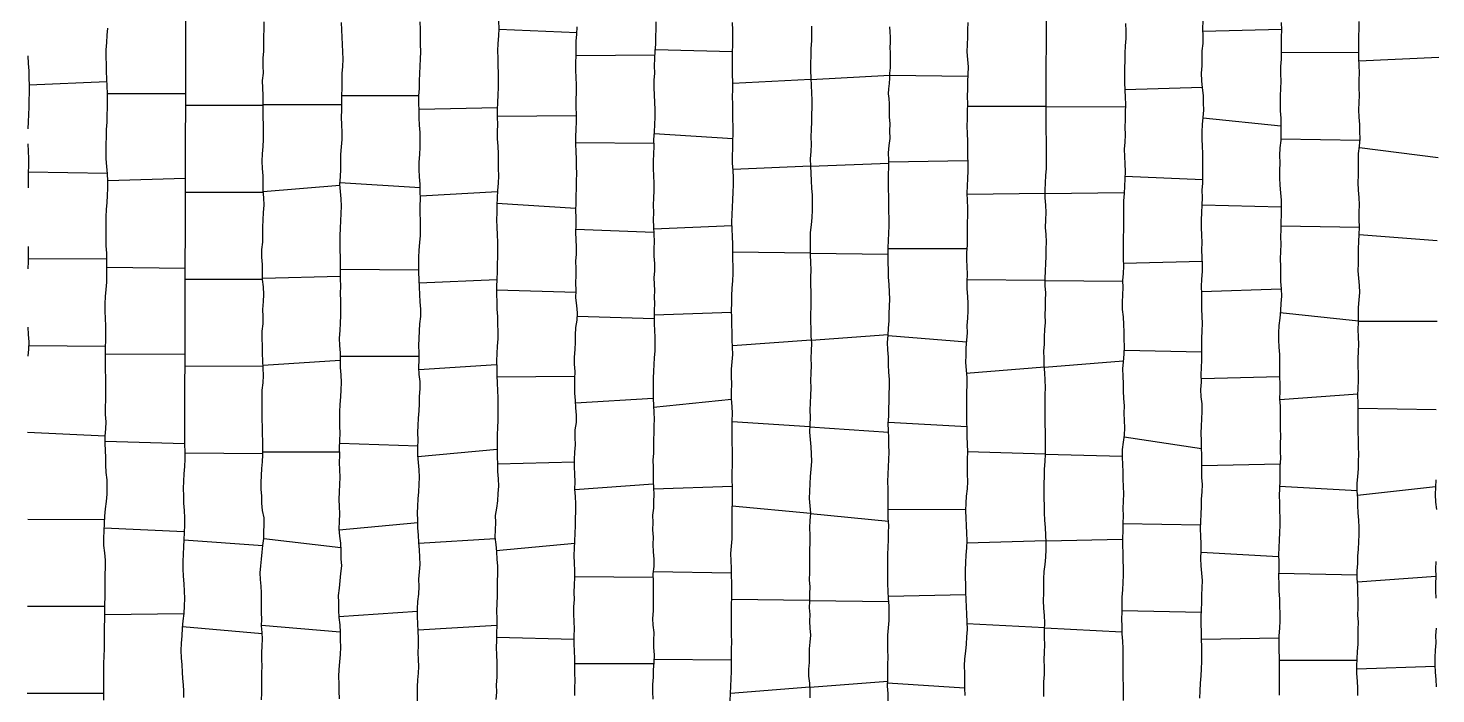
# Model space of a CAD drawing. Extents: x 703186 to 703989, y 1560402 to 1561368.
# Drawn here: x 703303.1 to 703384, y 1560877.3 to 1560915.6 of the extents above; entities that cross this region are included whole.
import ezdxf

# ---------------------------------------------------------------- set-up
doc = ezdxf.new("R2010")
doc.units = 0
doc.layers.add('10124_2002_REAL', color=30, linetype='Continuous')
doc.layers.add('AGROCAD PLL', color=7, linetype='Continuous')

msp = doc.modelspace()

# ---------------------------------------------------------------- linework, layer by layer
at = {"layer": '10124_2002_REAL'}
for points in [[(703312.1972, 1560942.6431), (703312.0672, 1560892.047), (703312.0717, 1560891.6096), (703312.0784, 1560891.1875), (703312.076, 1560890.7703), (703312.0618, 1560890.3445), (703312.0264, 1560889.9227), (703311.9964, 1560889.4986), (703311.9894, 1560889.0862), (703312.0011, 1560888.6701), (703312.012, 1560888.248), (703312.0364, 1560887.8155), (703312.0538, 1560887.405), (703312.0552, 1560886.979), (703312.0467, 1560886.5519), (703312.0162, 1560886.1323), (703312.0022, 1560885.722), (703311.9772, 1560885.3061), (703311.9735, 1560884.886), (703311.9657, 1560884.4633), (703311.9874, 1560884.0484), (703312.0296, 1560883.6096), (703312.0417, 1560883.1733), (703312.0596, 1560882.7564), (703312.041, 1560882.3339), (703312.0202, 1560881.9056), (703311.9736, 1560881.4751), (703311.9367, 1560881.0522), (703311.906, 1560880.6201), (703311.8741, 1560880.1926), (703311.858, 1560879.7792), (703311.8716, 1560879.355), (703311.9104, 1560878.9405), (703311.935, 1560878.5335), (703311.9485, 1560878.1518), (703311.986, 1560877.7966), (703312.0132, 1560877.424), (703312.0096, 1560877.0755)], [(703361.4599, 1560877.121), (703361.4522, 1560877.5452), (703361.4659, 1560877.9712), (703361.4887, 1560878.3873), (703361.4972, 1560878.8102), (703361.4853, 1560879.2334), (703361.4991, 1560879.67), (703361.5086, 1560880.0988), (703361.4987, 1560880.5112), (703361.4996, 1560880.938), (703361.5213, 1560881.3597), (703361.5033, 1560881.7858), (703361.4569, 1560882.2123), (703361.4316, 1560882.6473), (703361.4618, 1560883.0584), (703361.455, 1560883.4723), (703361.4563, 1560883.8984), (703361.4745, 1560884.3082), (703361.5298, 1560884.7205), (703361.5709, 1560885.1452), (703361.5927, 1560885.5701), (703361.5882, 1560885.9921), (703361.5776, 1560886.4059), (703361.5583, 1560886.8385), (703361.5068, 1560887.2612), (703361.4938, 1560887.6776), (703361.4972, 1560888.1048), (703361.478, 1560888.5139), (703361.4835, 1560888.9351), (703361.4835, 1560889.367), (703361.492, 1560889.7802), (703361.5046, 1560890.2056), (703361.5315, 1560890.632), (703361.5499, 1560891.0591), (703361.562, 1560891.4816), (703361.5528, 1560891.9159), (703361.5583, 1560892.3511), (703361.5353, 1560892.7796), (703361.5272, 1560893.2158), (703361.542, 1560893.6395), (703361.5315, 1560894.0535), (703361.5436, 1560894.4769), (703361.5596, 1560894.89), (703361.5368, 1560895.3151), (703361.5164, 1560895.7425), (703361.4833, 1560896.151), (703361.4723, 1560896.5656), (703361.4611, 1560896.9824), (703361.4963, 1560897.3845), (703361.4957, 1560897.8023), (703361.515, 1560898.224), (703361.545, 1560898.6385), (703361.5322, 1560899.0627), (703361.5485, 1560899.4765), (703361.5468, 1560899.9028), (703361.5661, 1560900.334), (703361.5327, 1560900.7454), (703361.5363, 1560901.1655), (703361.5587, 1560901.5977), (703361.5794, 1560902.0178), (703361.5906, 1560902.4331), (703361.5978, 1560902.856), (703361.6083, 1560903.2764), (703361.5953, 1560903.6836), (703361.5612, 1560904.0974), (703361.5786, 1560904.5257), (703361.585, 1560904.9488), (703361.5673, 1560905.3735), (703361.5437, 1560905.8032), (703361.539, 1560906.2326), (703361.5481, 1560906.6604), (703361.5701, 1560907.0804), (703361.6018, 1560907.4917), (703361.6075, 1560907.9134), (703361.6061, 1560908.3338), (703361.6171, 1560908.7555), (703361.6138, 1560909.1717), (703361.5956, 1560909.5992), (703361.6298, 1560927.2506)], [(703307.4223, 1560876.9104), (703307.421, 1560877.336), (703307.4313, 1560877.7578), (703307.4288, 1560878.1778), (703307.4242, 1560878.6004), (703307.4296, 1560879.0253), (703307.4428, 1560879.4491), (703307.4598, 1560879.8719), (703307.4579, 1560880.2848), (703307.4637, 1560880.7024), (703307.4599, 1560881.1393), (703307.4804, 1560881.5659), (703307.475, 1560881.9907), (703307.4867, 1560882.4203), (703307.5024, 1560882.8566), (703307.5011, 1560883.2729), (703307.5071, 1560883.6981), (703307.4945, 1560884.1216), (703307.5176, 1560884.5571), (703307.52, 1560884.9726), (703307.4785, 1560885.3837), (703307.4225, 1560885.8057), (703307.4263, 1560886.2276), (703307.4459, 1560886.649), (703307.4668, 1560887.0821), (703307.4794, 1560887.4995), (703307.5147, 1560887.918), (703307.5704, 1560888.3391), (703307.6124, 1560888.7595), (703307.6213, 1560889.1719), (703307.6084, 1560889.5908), (703307.5636, 1560890.0141), (703307.5503, 1560890.4383), (703307.5361, 1560890.8615), (703307.5133, 1560891.2638), (703307.4929, 1560891.682), (703307.5063, 1560892.0959), (703307.5389, 1560892.5086), (703307.5507, 1560892.9225), (703307.531, 1560893.3404), (703307.5178, 1560893.7636), (703307.5478, 1560894.1888), (703307.5359, 1560894.6153), (703307.5363, 1560895.0515), (703307.5413, 1560895.4772), (703307.5175, 1560895.8993), (703307.5177, 1560896.3224), (703307.5221, 1560896.7546), (703307.5208, 1560897.1851), (703307.5357, 1560897.6072), (703307.5371, 1560898.0227), (703307.5397, 1560898.4451), (703307.5179, 1560898.8649), (703307.5106, 1560899.2778), (703307.4989, 1560899.704), (703307.5242, 1560900.1235), (703307.5543, 1560900.5349), (703307.5945, 1560900.9562), (703307.6022, 1560901.368), (703307.6016, 1560901.7777), (703307.6064, 1560902.205), (703307.5989, 1560902.6254), (703307.5629, 1560903.0427), (703307.5515, 1560903.4582), (703307.5576, 1560903.8773), (703307.5514, 1560904.3006), (703307.551, 1560904.7146), (703307.5799, 1560905.1333), (703307.6165, 1560905.5403), (703307.6347, 1560905.9419), (703307.649, 1560906.356), (703307.6579, 1560906.7683), (703307.6457, 1560907.1862), (703307.599, 1560907.6097), (703307.5678, 1560908.0381), (703307.5564, 1560908.4625), (703307.5614, 1560908.881), (703307.5719, 1560909.3017), (703307.5826, 1560909.7209), (703307.6122, 1560910.1415), (703307.6212, 1560910.5544), (703307.6307, 1560910.9708), (703307.6449, 1560911.389), (703307.6445, 1560911.8009), (703307.614, 1560912.2185), (703307.5929, 1560912.6374), (703307.5881, 1560913.0549), (703307.5706, 1560913.4688), (703307.5538, 1560913.881), (703307.5567, 1560914.3063), (703307.5902, 1560914.7258), (703307.6199, 1560915.1476), (703307.6475, 1560915.5619)], [(703316.4947, 1560876.9281), (703316.5136, 1560877.316), (703316.511, 1560877.7076), (703316.5078, 1560878.0938), (703316.5132, 1560878.4869), (703316.5181, 1560878.8766), (703316.5113, 1560879.2594), (703316.5153, 1560879.6443), (703316.5292, 1560880.0329), (703316.545, 1560880.4194), (703316.5175, 1560880.8061), (703316.4842, 1560881.1914), (703316.516, 1560881.5679), (703316.4967, 1560881.9392), (703316.4945, 1560882.32), (703316.4889, 1560882.7045), (703316.4824, 1560883.0903), (703316.4734, 1560883.4695), (703316.4398, 1560883.8435), (703316.42, 1560884.2436), (703316.4537, 1560884.6317), (703316.4935, 1560885.0223), (703316.5251, 1560885.4227), (703316.5727, 1560885.8145), (703316.6186, 1560886.208), (703316.6225, 1560886.5996), (703316.647, 1560887.0005), (703316.6327, 1560887.4082), (703316.5482, 1560887.8157), (703316.5148, 1560888.2448), (703316.5079, 1560888.6474), (703316.4663, 1560889.0426), (703316.4736, 1560889.4379), (703316.4946, 1560889.8335), (703316.5073, 1560890.2277), (703316.5419, 1560890.6213), (703316.5684, 1560891.0131), (703316.5677, 1560891.4081), (703316.5702, 1560891.8163), (703316.5524, 1560892.22), (703316.5389, 1560892.6313), (703316.5265, 1560893.0463), (703316.5315, 1560893.4668), (703316.5244, 1560893.8801), (703316.525, 1560894.312), (703316.5273, 1560894.7432), (703316.5854, 1560895.1539), (703316.6087, 1560895.5851), (703316.5871, 1560896.0049), (703316.5601, 1560896.4297), (703316.5533, 1560896.8562), (703316.54, 1560897.288), (703316.5205, 1560897.7181), (703316.5345, 1560898.1294), (703316.5939, 1560898.5486), (703316.5885, 1560898.9697), (703316.5725, 1560899.3853), (703316.6029, 1560899.8316), (703316.6241, 1560900.2499), (703316.595, 1560900.6759), (703316.5505, 1560901.1103), (703316.5389, 1560901.5269), (703316.5475, 1560901.9575), (703316.515, 1560902.3936), (703316.5155, 1560902.8231), (703316.558, 1560903.2528), (703316.5574, 1560903.6839), (703316.5704, 1560904.1102), (703316.583, 1560904.5309), (703316.6126, 1560904.9576), (703316.6386, 1560905.3862), (703316.617, 1560905.7949), (703316.5825, 1560906.2176), (703316.5868, 1560906.6371), (703316.5817, 1560907.0607), (703316.5396, 1560907.477), (703316.5259, 1560907.9008), (703316.5538, 1560908.3388), (703316.5855, 1560908.75), (703316.5945, 1560909.1594), (703316.5979, 1560909.5848), (703316.611, 1560910.0097), (703316.5933, 1560910.4263), (703316.5791, 1560910.8509), (703316.5781, 1560911.2728), (703316.5882, 1560911.701), (703316.5561, 1560912.1087), (703316.5539, 1560912.5405), (703316.5993, 1560912.9665), (703316.5784, 1560913.3982), (703316.586, 1560913.8293), (703316.6149, 1560914.2425), (703316.6235, 1560914.6567), (703316.6283, 1560915.0857), (703316.6362, 1560915.5062), (703316.6361, 1560915.9255)], [(703321.0667, 1560915.8913), (703321.083, 1560915.4673), (703321.1155, 1560915.045), (703321.1203, 1560914.6232), (703321.1397, 1560914.1908), (703321.1568, 1560913.7682), (703321.1458, 1560913.3571), (703321.1107, 1560912.9415), (703321.1055, 1560912.5271), (703321.1047, 1560912.1081), (703321.0953, 1560911.6898), (703321.0953, 1560911.2696), (703321.0894, 1560910.8476), (703321.0741, 1560910.4313), (703321.0896, 1560910.002), (703321.1072, 1560909.5811), (703321.1011, 1560909.1535), (703321.059, 1560908.7297), (703321.0227, 1560908.2965), (703321.0202, 1560907.8733), (703321.0354, 1560907.4499), (703321.0063, 1560907.0151), (703320.9807, 1560906.5917), (703321.0128, 1560906.1704), (703321.053, 1560905.7443), (703321.0656, 1560905.3218), (703321.0426, 1560904.9026), (703321.0369, 1560904.4865), (703321.0162, 1560904.0483), (703320.9934, 1560903.6235), (703320.9844, 1560903.2142), (703320.9857, 1560902.7885), (703321.0052, 1560902.3806), (703321.0086, 1560901.9698), (703321.0064, 1560901.5522), (703321.0119, 1560901.1393), (703321.0313, 1560900.7171), (703321.0123, 1560900.302), (703321.0289, 1560899.8873), (703321.0374, 1560899.4507), (703321.0205, 1560899.0334), (703321.0127, 1560898.599), (703320.9852, 1560898.1691), (703320.9544, 1560897.7372), (703320.9781, 1560897.3125), (703321.0049, 1560896.8865), (703321.0043, 1560896.4576), (703321.0096, 1560896.0352), (703321.0397, 1560895.6125), (703321.0599, 1560895.1892), (703321.0543, 1560894.7624), (703321.0218, 1560894.3482), (703320.9983, 1560893.924), (703320.9719, 1560893.5034), (703320.9672, 1560893.0936), (703320.9731, 1560892.6776), (703320.9842, 1560892.2589), (703320.978, 1560891.8446), (703320.9625, 1560891.4141), (703320.9724, 1560891.0003), (703320.9598, 1560890.5802), (703320.9706, 1560890.1542), (703320.9992, 1560889.7417), (703320.9697, 1560889.3228), (703320.9623, 1560888.8971), (703320.9411, 1560888.4616), (703320.9525, 1560888.0437), (703320.9765, 1560887.6192), (703320.9441, 1560887.1882), (703320.9403, 1560886.7704), (703320.9803, 1560886.3534), (703321.0366, 1560885.9325), (703321.0438, 1560885.5035), (703321.0574, 1560885.0494), (703321.0823, 1560884.6309), (703321.0266, 1560884.2043), (703320.9872, 1560883.7758), (703320.9568, 1560883.3554), (703320.8926, 1560882.9354), (703320.9082, 1560882.5273), (703320.9117, 1560882.0948), (703320.9416, 1560881.664), (703320.9978, 1560881.2484), (703321.0057, 1560880.8027), (703321.004, 1560880.3807), (703321.0231, 1560879.958), (703321.0031, 1560879.5345), (703320.9661, 1560879.1098), (703320.9355, 1560878.6868), (703320.9165, 1560878.27), (703320.9245, 1560877.8488), (703320.9401, 1560877.4252), (703320.9545, 1560876.991)], [(703325.4586, 1560876.8817), (703325.4652, 1560877.2812), (703325.4537, 1560877.6838), (703325.4704, 1560878.0761), (703325.5143, 1560878.4591), (703325.5261, 1560878.858), (703325.5131, 1560879.248), (703325.4988, 1560879.6371), (703325.5116, 1560880.0605), (703325.5099, 1560880.4752), (703325.5011, 1560880.8899), (703325.4757, 1560881.3113), (703325.4536, 1560881.7345), (703325.4609, 1560882.1593), (703325.4823, 1560882.5879), (703325.527, 1560883.0151), (703325.5474, 1560883.4475), (703325.5398, 1560883.8647), (703325.5677, 1560884.2897), (703325.6021, 1560884.706), (703325.5982, 1560885.1288), (703325.5615, 1560885.5596), (703325.5357, 1560885.9784), (703325.5057, 1560886.3974), (703325.4768, 1560886.8312), (703325.4689, 1560887.2555), (703325.455, 1560887.6654), (703325.4799, 1560888.0752), (703325.5013, 1560888.4895), (703325.5242, 1560888.9011), (703325.5495, 1560889.3166), (703325.572, 1560889.7358), (703325.5545, 1560890.1638), (703325.5151, 1560890.5754), (703325.4755, 1560891.0063), (703325.4817, 1560891.4381), (703325.4946, 1560891.863), (703325.4792, 1560892.2961), (703325.4928, 1560892.7154), (703325.5166, 1560893.1318), (703325.5529, 1560893.5544), (703325.5711, 1560893.9606), (703325.5702, 1560894.3852), (703325.606, 1560894.8154), (703325.6046, 1560895.2317), (703325.5519, 1560895.6413), (703325.5248, 1560896.0582), (703325.5555, 1560896.4667), (703325.5477, 1560896.8827), (703325.5282, 1560897.299), (703325.5424, 1560897.7154), (703325.5791, 1560898.1454), (703325.5956, 1560898.5613), (703325.6543, 1560898.973), (703325.6517, 1560899.3913), (703325.611, 1560899.813), (703325.5866, 1560900.2465), (703325.5671, 1560900.6699), (703325.5484, 1560901.0932), (703325.5288, 1560901.5212), (703325.5254, 1560901.9434), (703325.5384, 1560902.3682), (703325.5494, 1560902.7946), (703325.592, 1560903.2264), (703325.6328, 1560903.64), (703325.624, 1560904.0649), (703325.6198, 1560904.4903), (703325.6134, 1560904.912), (703325.6112, 1560905.331), (703325.6281, 1560905.7484), (703325.6029, 1560906.1729), (703325.6016, 1560906.5907), (703325.5759, 1560907.0108), (703325.5548, 1560907.4305), (703325.554, 1560907.8521), (703325.5929, 1560908.2818), (703325.6078, 1560908.706), (703325.606, 1560909.1288), (703325.5996, 1560909.5535), (703325.575, 1560909.9759), (703325.5606, 1560910.3959), (703325.5461, 1560910.8121), (703325.5368, 1560911.2386), (703325.5412, 1560911.6639), (703325.563, 1560912.0947), (703325.5771, 1560912.5186), (703325.5965, 1560912.9411), (703325.606, 1560913.3718), (703325.6308, 1560913.7832), (703325.6448, 1560914.2045), (703325.626, 1560914.6284), (703325.6363, 1560915.065), (703325.6366, 1560915.4897), (703325.6178, 1560915.9127)], [(703330.1163, 1560915.96), (703330.1314, 1560915.5396), (703330.114, 1560915.1111), (703330.0722, 1560914.6822), (703330.0636, 1560914.2557), (703330.0747, 1560913.8322), (703330.0751, 1560913.3976), (703330.0946, 1560912.9788), (703330.0919, 1560912.5582), (703330.0898, 1560912.1348), (703330.0818, 1560911.7158), (703330.0554, 1560911.2869), (703330.0404, 1560910.8661), (703330.0439, 1560910.4461), (703330.0511, 1560910.0234), (703330.0377, 1560909.6053), (703330.0434, 1560909.1897), (703330.0687, 1560908.7674), (703330.0971, 1560908.339), (703330.0872, 1560907.9132), (703330.0979, 1560907.4888), (703330.1084, 1560907.0609), (703330.086, 1560906.6414), (703330.0565, 1560906.222), (703330.0414, 1560905.7976), (703330.0137, 1560905.3713), (703330.0102, 1560904.9551), (703330.005, 1560904.5326), (703330.0129, 1560904.1035), (703330.0374, 1560903.6781), (703330.0496, 1560903.2515), (703330.0605, 1560902.8199), (703330.0618, 1560902.4007), (703330.0427, 1560901.9789), (703330.0329, 1560901.546), (703330.0183, 1560901.1149), (703330.0032, 1560900.6866), (703329.9901, 1560900.2451), (703330.0073, 1560899.8255), (703330.0242, 1560899.4069), (703330.0637, 1560898.9754), (703330.0575, 1560898.5422), (703330.065, 1560898.1145), (703330.0677, 1560897.6943), (703330.0311, 1560897.2785), (703330.0081, 1560896.8504), (703329.9924, 1560896.4267), (703330.0132, 1560895.9962), (703330.0248, 1560895.5794), (703330.0277, 1560895.1419), (703330.0477, 1560894.7195), (703330.0696, 1560894.3007), (703330.0706, 1560893.8613), (703330.0715, 1560893.433), (703330.0769, 1560893.0026), (703330.0591, 1560892.5898), (703330.0345, 1560892.1767), (703330.0331, 1560891.7542), (703330.041, 1560891.3309), (703330.0362, 1560890.9149), (703330.0461, 1560890.49), (703330.061, 1560890.0693), (703330.0878, 1560889.6429), (703330.1067, 1560889.2186), (703330.0796, 1560888.7957), (703330.0507, 1560888.3745), (703329.9903, 1560887.95), (703329.9274, 1560887.533), (703329.9373, 1560887.1256), (703329.9174, 1560886.7067), (703329.91, 1560886.2871), (703329.9501, 1560885.8654), (703329.9882, 1560885.4506), (703330.0149, 1560885.0298), (703330.0543, 1560884.6142), (703330.0517, 1560884.178), (703330.0363, 1560883.7463), (703330.0435, 1560883.3281), (703330.03, 1560882.9052), (703330.0169, 1560882.4708), (703330.0036, 1560882.0409), (703330.0222, 1560881.614), (703330.0174, 1560881.2149), (703330.0021, 1560880.7803), (703329.9916, 1560880.3496), (703329.9811, 1560879.9357), (703330.006, 1560879.5123), (703330.0102, 1560879.0807), (703330.0246, 1560878.6561), (703330.0205, 1560878.2357), (703329.986, 1560877.8024), (703329.9904, 1560877.3715), (703329.9674, 1560876.9474)], [(703334.4928, 1560877.1898), (703334.5037, 1560877.6215), (703334.5136, 1560878.0395), (703334.5084, 1560878.4603), (703334.4936, 1560878.8864), (703334.4947, 1560879.3156), (703334.4894, 1560879.7402), (703334.4611, 1560880.1562), (703334.4614, 1560880.5964), (703334.4859, 1560881.0176), (703334.4627, 1560881.4393), (703334.4489, 1560881.8534), (703334.4373, 1560882.2813), (703334.4736, 1560882.6953), (703334.4702, 1560883.1118), (703334.4742, 1560883.5435), (703334.4945, 1560883.9639), (703334.4979, 1560884.37), (703334.4773, 1560884.7951), (703334.4683, 1560885.2241), (703334.4835, 1560885.6526), (703334.4946, 1560886.0639), (703334.5202, 1560886.5076), (703334.5303, 1560886.9336), (703334.5428, 1560887.35), (703334.5539, 1560887.7738), (703334.555, 1560888.2014), (703334.5375, 1560888.6214), (703334.5063, 1560889.0421), (703334.5162, 1560889.4728), (703334.5086, 1560889.9038), (703334.4799, 1560890.3266), (703334.4707, 1560890.7478), (703334.4989, 1560891.1725), (703334.5422, 1560891.6044), (703334.5241, 1560892.0235), (703334.5226, 1560892.4584), (703334.5913, 1560892.8789), (703334.5971, 1560893.2928), (703334.5625, 1560893.7148), (703334.5362, 1560894.1384), (703334.5065, 1560894.5637), (703334.4984, 1560894.9769), (703334.5011, 1560895.3953), (703334.516, 1560895.82), (703334.4888, 1560896.2288), (703334.4885, 1560896.6463), (703334.5173, 1560897.0855), (703334.5424, 1560897.5071), (703334.5469, 1560897.9093), (703334.5651, 1560898.345), (703334.6316, 1560898.7682), (703334.6443, 1560899.1793), (703334.6096, 1560899.6137), (703334.5661, 1560900.045), (703334.5668, 1560900.4715), (703334.5663, 1560900.9042), (703334.5789, 1560901.3286), (703334.5689, 1560901.7282), (703334.5656, 1560902.1494), (703334.5943, 1560902.5654), (703334.5961, 1560902.9794), (703334.5665, 1560903.3939), (703334.555, 1560903.8192), (703334.5698, 1560904.2422), (703334.5731, 1560904.66), (703334.5536, 1560905.0692), (703334.5696, 1560905.4925), (703334.5833, 1560905.9073), (703334.601, 1560906.344), (703334.5926, 1560906.7686), (703334.6066, 1560907.1908), (703334.6047, 1560907.6031), (703334.5974, 1560908.0229), (703334.5836, 1560908.4562), (703334.5602, 1560908.8883), (703334.5652, 1560909.3129), (703334.5797, 1560909.7415), (703334.5881, 1560910.1655), (703334.5903, 1560910.5931), (703334.5743, 1560911.0152), (703334.5775, 1560911.4382), (703334.5978, 1560911.8719), (703334.591, 1560912.3001), (703334.5776, 1560912.7232), (703334.5644, 1560913.1438), (703334.5619, 1560913.5571), (703334.572, 1560913.9797), (703334.5688, 1560914.4024), (703334.578, 1560914.8088), (703334.6233, 1560915.2104), (703334.6347, 1560915.6246)], [(703339.1469, 1560915.9229), (703339.1566, 1560915.5037), (703339.1298, 1560915.0747), (703339.1272, 1560914.6445), (703339.1063, 1560914.2244), (703339.0819, 1560913.8135), (703339.0629, 1560913.394), (703339.0708, 1560912.9681), (703339.048, 1560912.5581), (703339.0452, 1560912.1366), (703339.0656, 1560911.7096), (703339.0731, 1560911.294), (703339.1005, 1560910.8668), (703339.1004, 1560910.4328), (703339.0767, 1560910.0168), (703339.0623, 1560909.5924), (703339.0241, 1560909.1611), (703339.0311, 1560908.7522), (703339.0239, 1560908.3313), (703339.0007, 1560907.9002), (703339.0048, 1560907.4792), (703339.0277, 1560907.0684), (703339.0459, 1560906.6464), (703339.0343, 1560906.2111), (703339.0186, 1560905.7944), (703339.0106, 1560905.3736), (703339.0246, 1560904.9544), (703339.0027, 1560904.5307), (703339.0241, 1560904.1267), (703339.0456, 1560903.7031), (703339.058, 1560903.2838), (703339.0497, 1560902.8664), (703339.0466, 1560902.4481), (703339.074, 1560902.0192), (703339.0693, 1560901.6005), (703339.0395, 1560901.2046), (703339.0633, 1560900.839), (703339.0724, 1560900.4704), (703339.0676, 1560900.0869), (703339.0706, 1560899.7209), (703339.057, 1560899.3322), (703339.0517, 1560898.935), (703339.0538, 1560898.5481), (703339.0757, 1560898.1766), (703339.0975, 1560897.7901), (703339.104, 1560897.4035), (703339.1003, 1560897.009), (703339.062, 1560896.6061), (703339.0391, 1560896.2149), (703339.0254, 1560895.8277), (703339.0111, 1560895.4316), (703339.0015, 1560895.0325), (703339.0048, 1560894.6394), (703338.9986, 1560894.2577), (703339.0249, 1560893.8608), (703339.0437, 1560893.4602), (703339.0536, 1560893.0683), (703339.0459, 1560892.6795), (703339.0429, 1560892.2847), (703339.028, 1560891.8988), (703339.013, 1560891.5008), (703339.0127, 1560891.1177), (703338.9858, 1560890.7081), (703339.003, 1560890.321), (703339.0103, 1560889.9251), (703339.0035, 1560889.5125), (703339.017, 1560889.1286), (703339.0333, 1560888.7436), (703339.0289, 1560888.3385), (703339.0118, 1560887.9477), (703338.9685, 1560887.5428), (703338.9839, 1560887.1265), (703338.972, 1560886.7061), (703339.0062, 1560886.2834), (703338.9879, 1560885.8736), (703339.0084, 1560885.4488), (703339.0376, 1560885.0166), (703339.0418, 1560884.5945), (703338.9863, 1560884.1754), (703338.9996, 1560883.7468), (703339.0037, 1560883.3307), (703339.0044, 1560882.8991), (703338.9969, 1560882.4863), (703339.0089, 1560882.0484), (703338.9682, 1560881.6156), (703338.9915, 1560881.2204), (703339.0377, 1560880.7956), (703339.0175, 1560880.3516), (703339.0293, 1560879.9365), (703339.0521, 1560879.5174), (703339.037, 1560879.0867), (703339.0077, 1560878.6671), (703338.9949, 1560878.2444), (703338.9677, 1560877.813), (703338.9656, 1560877.3957), (703338.9761, 1560876.9757)], [(703343.4279, 1560876.8674), (703343.4426, 1560877.2892), (703343.4682, 1560877.7132), (703343.4843, 1560878.1414), (703343.5036, 1560878.569), (703343.5086, 1560878.9939), (703343.5117, 1560879.4177), (703343.5077, 1560879.8536), (703343.5216, 1560880.2737), (703343.5133, 1560880.6979), (703343.4978, 1560881.1199), (703343.5005, 1560881.5504), (703343.5006, 1560881.9702), (703343.5069, 1560882.3898), (703343.5213, 1560882.8197), (703343.5238, 1560883.2376), (703343.5199, 1560883.6518), (703343.4983, 1560884.0785), (703343.5056, 1560884.507), (703343.484, 1560884.9309), (703343.4586, 1560885.3532), (703343.5048, 1560885.7666), (703343.5364, 1560886.1951), (703343.5394, 1560886.6031), (703343.5339, 1560887.0165), (703343.5379, 1560887.4457), (703343.5478, 1560887.8692), (703343.5557, 1560888.2939), (703343.5679, 1560888.7223), (703343.5564, 1560889.1545), (703343.5418, 1560889.5798), (703343.5409, 1560890.0014), (703343.5667, 1560890.4344), (703343.5645, 1560890.8597), (703343.5624, 1560891.2861), (703343.5523, 1560891.7073), (703343.5427, 1560892.12), (703343.5382, 1560892.5509), (703343.5461, 1560892.9783), (703343.5532, 1560893.3945), (703343.5397, 1560893.8093), (703343.4964, 1560894.2338), (703343.5105, 1560894.6616), (703343.5167, 1560895.087), (703343.4964, 1560895.5178), (703343.5043, 1560895.9418), (703343.5518, 1560896.3674), (703343.5736, 1560896.7841), (703343.5621, 1560897.2106), (703343.5481, 1560897.642), (703343.5401, 1560898.0709), (703343.5308, 1560898.494), (703343.5223, 1560898.9149), (703343.5094, 1560899.3282), (703343.5144, 1560899.7532), (703343.5267, 1560900.1723), (703343.5524, 1560900.6067), (703343.5722, 1560901.0247), (703343.6036, 1560901.4451), (703343.6015, 1560901.8571), (703343.5851, 1560902.2745), (703343.5729, 1560902.7068), (703343.5719, 1560903.1393), (703343.5586, 1560903.5709), (703343.5457, 1560904.0053), (703343.5279, 1560904.4245), (703343.5496, 1560904.8414), (703343.5578, 1560905.2657), (703343.582, 1560905.6917), (703343.6052, 1560906.1245), (703343.6215, 1560906.5472), (703343.6179, 1560906.9707), (703343.6, 1560907.3802), (703343.5699, 1560907.7971), (703343.5699, 1560908.2187), (703343.5727, 1560908.6393), (703343.575, 1560909.0609), (703343.602, 1560909.4824), (703343.6066, 1560909.9017), (703343.5882, 1560910.3279), (703343.5879, 1560910.7571), (703343.5761, 1560911.1852), (703343.5588, 1560911.6154), (703343.5724, 1560912.0293), (703343.5757, 1560912.4597), (703343.5593, 1560912.8875), (703343.5586, 1560913.3091), (703343.562, 1560913.747), (703343.5609, 1560914.1727), (703343.5728, 1560914.6041), (703343.5792, 1560915.0288), (703343.5735, 1560915.4487), (703343.5605, 1560915.8825)], [(703348.1018, 1560915.6678), (703348.1113, 1560915.2513), (703348.0939, 1560914.8253), (703348.0737, 1560914.3955), (703348.072, 1560913.9623), (703348.0498, 1560913.5354), (703348.0444, 1560913.1161), (703348.0639, 1560912.6865), (703348.086, 1560912.265), (703348.1098, 1560911.844), (703348.1165, 1560911.4144), (703348.1158, 1560910.9913), (703348.1124, 1560910.5828), (703348.0965, 1560910.1612), (703348.0841, 1560909.7352), (703348.0678, 1560909.3135), (703348.0771, 1560908.8869), (703348.0643, 1560908.4656), (703348.0359, 1560908.0435), (703348.0439, 1560907.6273), (703348.0607, 1560907.2113), (703348.0794, 1560906.7848), (703348.1081, 1560906.3583), (703348.1416, 1560905.9483), (703348.1481, 1560905.5206), (703348.1383, 1560905.0901), (703348.1143, 1560904.6748), (703348.0767, 1560904.2501), (703348.0272, 1560903.8132), (703348.0234, 1560903.3866), (703348.0305, 1560902.9585), (703348.0255, 1560902.5295), (703348.0394, 1560902.0886), (703348.0581, 1560901.6575), (703348.0456, 1560901.2204), (703348.0472, 1560900.7931), (703348.0568, 1560900.3908), (703348.0698, 1560899.9533), (703348.0675, 1560899.5252), (703348.0444, 1560899.105), (703348.054, 1560898.6829), (703348.0659, 1560898.2639), (703348.0677, 1560897.8406), (703348.0968, 1560897.4389), (703348.0888, 1560897.0011), (703348.0694, 1560896.5802), (703348.0746, 1560896.1522), (703348.0606, 1560895.7106), (703348.0532, 1560895.2904), (703348.0618, 1560894.8688), (703348.0527, 1560894.4321), (703348.0343, 1560894.015), (703348.0106, 1560893.5936), (703348.0256, 1560893.178), (703348.015, 1560892.7512), (703347.9872, 1560892.334), (703348.0224, 1560891.9094), (703348.0677, 1560891.4881), (703348.0879, 1560891.0774), (703348.0987, 1560890.6428), (703348.0626, 1560890.2053), (703348.0235, 1560889.7757), (703348.0169, 1560889.3523), (703347.9912, 1560888.9263), (703347.9699, 1560888.5011), (703348.0089, 1560888.0908), (703348.0491, 1560887.6719), (703348.0077, 1560887.2378), (703347.9859, 1560886.8143), (703348.0041, 1560886.4017), (703348.0056, 1560885.9741), (703347.9926, 1560885.535), (703347.9897, 1560885.1129), (703347.9933, 1560884.693), (703347.9829, 1560884.2617), (703347.9659, 1560883.8417), (703347.998, 1560883.4337), (703347.9967, 1560883.0196), (703347.9915, 1560882.6161), (703347.9785, 1560882.2217), (703347.9996, 1560881.8333), (703347.9951, 1560881.4482), (703348.0093, 1560881.0541), (703348.045, 1560880.657), (703348.0132, 1560880.256), (703347.9743, 1560879.8658), (703347.9764, 1560879.4698), (703347.9643, 1560879.084), (703347.9246, 1560878.6907), (703347.9398, 1560878.2935), (703347.9843, 1560877.8836), (703348.0162, 1560877.4699), (703348.0156, 1560877.043)], [(703352.5061, 1560876.883), (703352.5009, 1560877.29), (703352.4657, 1560877.7131), (703352.4926, 1560878.1272), (703352.4924, 1560878.5459), (703352.4955, 1560878.961), (703352.5128, 1560879.3863), (703352.4931, 1560879.8088), (703352.4825, 1560880.2314), (703352.4877, 1560880.6487), (703352.5234, 1560881.0644), (703352.5584, 1560881.4871), (703352.5697, 1560881.9172), (703352.562, 1560882.3384), (703352.5228, 1560882.7654), (703352.5152, 1560883.1901), (703352.5, 1560883.6092), (703352.4904, 1560884.0253), (703352.4875, 1560884.4503), (703352.496, 1560884.8749), (703352.4956, 1560885.2826), (703352.5169, 1560885.7071), (703352.5298, 1560886.1274), (703352.5363, 1560886.5446), (703352.5474, 1560886.9608), (703352.5196, 1560887.3748), (703352.5175, 1560887.8023), (703352.5197, 1560888.2241), (703352.519, 1560888.6415), (703352.5016, 1560889.0614), (703352.4851, 1560889.4813), (703352.5142, 1560889.9125), (703352.5355, 1560890.3314), (703352.5556, 1560890.7506), (703352.5645, 1560891.1706), (703352.5419, 1560891.5762), (703352.5491, 1560892.0068), (703352.5327, 1560892.4259), (703352.5168, 1560892.8285), (703352.5402, 1560893.2522), (703352.5415, 1560893.685), (703352.5584, 1560894.0893), (703352.5679, 1560894.5224), (703352.5922, 1560894.9408), (703352.5875, 1560895.3561), (703352.5494, 1560895.7766), (703352.533, 1560896.2022), (703352.528, 1560896.6311), (703352.4951, 1560897.0505), (703352.4697, 1560897.4758), (703352.5042, 1560897.8957), (703352.533, 1560898.3139), (703352.5589, 1560898.7285), (703352.5619, 1560899.1355), (703352.5923, 1560899.5673), (703352.6114, 1560899.9813), (703352.5892, 1560900.3845), (703352.5684, 1560900.808), (703352.5353, 1560901.2333), (703352.5247, 1560901.6559), (703352.5078, 1560902.0679), (703352.5167, 1560902.5028), (703352.5162, 1560902.9279), (703352.5351, 1560903.3472), (703352.5533, 1560903.7653), (703352.5716, 1560904.1915), (703352.5621, 1560904.6101), (703352.5405, 1560905.0286), (703352.5517, 1560905.4566), (703352.5432, 1560905.8735), (703352.5305, 1560906.2934), (703352.5379, 1560906.7241), (703352.5298, 1560907.14), (703352.5552, 1560907.5553), (703352.5485, 1560907.9743), (703352.5273, 1560908.3915), (703352.5588, 1560908.8004), (703352.6199, 1560909.2185), (703352.6067, 1560909.6504), (703352.6229, 1560910.0526), (703352.586, 1560910.459), (703352.58, 1560910.8575), (703352.5898, 1560911.2003), (703352.5696, 1560911.5142), (703352.5203, 1560911.7862), (703352.5455, 1560912.0686), (703352.5885, 1560912.3661), (703352.6093, 1560912.6725), (703352.614, 1560912.9742), (703352.6466, 1560913.2707), (703352.6505, 1560913.5669), (703352.6447, 1560913.849), (703352.6387, 1560914.1407), (703352.6281, 1560914.4406), (703352.6365, 1560914.7362), (703352.6504, 1560915.0357), (703352.6323, 1560915.3413), (703352.6072, 1560915.6382)], [(703357.0929, 1560915.8766), (703357.0728, 1560915.4582), (703357.0677, 1560915.0433), (703357.0571, 1560914.6184), (703357.0415, 1560914.1889), (703357.0692, 1560913.7503), (703357.106, 1560913.325), (703357.0987, 1560912.8954), (703357.0674, 1560912.4858), (703357.0609, 1560912.0594), (703357.0493, 1560911.6339), (703357.0648, 1560911.209), (703357.0595, 1560910.7798), (703357.0488, 1560910.3463), (703357.041, 1560909.916), (703357.06, 1560909.5002), (703357.0793, 1560909.0636), (703357.0778, 1560908.6307), (703357.0677, 1560908.2089), (703357.0851, 1560907.7828), (703357.099, 1560907.3549), (703357.0685, 1560906.9195), (703357.0496, 1560906.4965), (703357.0402, 1560906.0669), (703357.0492, 1560905.6422), (703357.0733, 1560905.2226), (703357.0623, 1560904.793), (703357.0425, 1560904.3597), (703357.0543, 1560903.9339), (703357.0594, 1560903.5042), (703357.0448, 1560903.0823), (703357.005, 1560902.658), (703357.0049, 1560902.2478), (703357.0225, 1560901.8285), (703357.0472, 1560901.4054), (703357.0335, 1560900.9806), (703357.0403, 1560900.5605), (703357.0747, 1560900.1345), (703357.0879, 1560899.7207), (703357.0836, 1560899.3049), (703357.0625, 1560898.8747), (703357.0303, 1560898.4558), (703357.0452, 1560898.0396), (703357.0163, 1560897.61), (703356.9748, 1560897.1758), (703356.9659, 1560896.753), (703356.9623, 1560896.33), (703356.9846, 1560895.8928), (703357.0233, 1560895.46), (703357.0292, 1560895.0354), (703357.0114, 1560894.6164), (703357.0065, 1560894.193), (703357.0182, 1560893.7711), (703357.0097, 1560893.3399), (703357.0221, 1560892.9171), (703357.0378, 1560892.4932), (703357.0409, 1560892.0681), (703357.0521, 1560891.6346), (703357.0691, 1560891.2028), (703357.0484, 1560890.7733), (703357.0421, 1560890.3484), (703357.0508, 1560889.9076), (703357.0663, 1560889.4882), (703357.0442, 1560889.0706), (703356.9868, 1560888.6435), (703356.9708, 1560888.2334), (703356.9588, 1560887.8148), (703356.98, 1560887.3827), (703357.0023, 1560886.9598), (703357.0102, 1560886.5242), (703357.0246, 1560886.0986), (703357.0222, 1560885.6715), (703356.9778, 1560885.249), (703356.9607, 1560884.8309), (703356.9345, 1560884.3954), (703356.9324, 1560883.9845), (703356.9467, 1560883.5519), (703356.964, 1560883.1322), (703356.9659, 1560882.6993), (703356.9862, 1560882.2775), (703357.0044, 1560881.8568), (703357.0267, 1560881.4274), (703357.0426, 1560880.9858), (703357.0103, 1560880.5602), (703356.9959, 1560880.1422), (703356.9478, 1560879.7226), (703356.9059, 1560879.2931), (703356.8869, 1560878.8808), (703356.8988, 1560878.4626), (703356.904, 1560878.0328), (703356.9039, 1560877.6041), (703356.9183, 1560877.1831)], [(703366.1556, 1560915.8179), (703366.1698, 1560915.3939), (703366.1637, 1560914.9612), (703366.1342, 1560914.5328), (703366.1198, 1560914.1097), (703366.1101, 1560913.6908), (703366.0984, 1560913.2648), (703366.0977, 1560912.8376), (703366.0995, 1560912.4271), (703366.112, 1560911.9969), (703366.1344, 1560911.5803), (703366.1553, 1560911.1595), (703366.1357, 1560910.7163), (703366.1326, 1560910.2894), (703366.1202, 1560909.8645), (703366.1249, 1560909.4311), (703366.1082, 1560909.0055), (703366.0734, 1560908.594), (703366.0866, 1560908.1778), (703366.1102, 1560907.7476), (703366.1308, 1560907.3201), (703366.1133, 1560906.8946), (703366.0932, 1560906.4717), (703366.0777, 1560906.0468), (703366.0448, 1560905.6349), (703366.0378, 1560905.2165), (703366.0423, 1560904.7971), (703366.0343, 1560904.3795), (703366.0278, 1560903.9578), (703366.0089, 1560903.5367), (703366.0189, 1560903.126), (703366.0198, 1560902.708), (703366.0187, 1560902.2912), (703366.0289, 1560901.8744), (703366.0101, 1560901.4575), (703365.9878, 1560901.0415), (703365.9927, 1560900.6371), (703365.9785, 1560900.218), (703365.9622, 1560899.8003), (703365.958, 1560899.3803), (703366.0103, 1560898.9517), (703366.0411, 1560898.5192), (703366.0582, 1560898.1018), (703366.0531, 1560897.6707), (703366.0716, 1560897.2487), (703366.0607, 1560896.8159), (703366.0204, 1560896.3773), (703365.9813, 1560895.9653), (703365.9968, 1560895.5356), (703366.0238, 1560895.1065), (703366.0229, 1560894.6945), (703366.0333, 1560894.2606), (703366.0663, 1560893.8412), (703366.0617, 1560893.4258), (703366.08, 1560893.0014), (703366.0878, 1560892.5754), (703366.0819, 1560892.1558), (703366.0194, 1560891.7409), (703365.9517, 1560891.3337), (703365.9561, 1560890.893), (703365.9786, 1560890.4681), (703365.9904, 1560890.0495), (703365.9972, 1560889.6244), (703366.0269, 1560889.2018), (703366.0457, 1560888.7834), (703366.0095, 1560888.3528), (703366.0069, 1560887.9364), (703366.0192, 1560887.5101), (703366.0014, 1560887.0828), (703365.9951, 1560886.6597), (703365.9846, 1560886.2372), (703365.9891, 1560885.8115), (703366.0041, 1560885.3889), (703366.0047, 1560884.9615), (703366.0093, 1560884.5275), (703366.0109, 1560884.1095), (703365.9901, 1560883.6817), (703365.9727, 1560883.2633), (703365.9381, 1560882.8433), (703365.9446, 1560882.4249), (703365.9347, 1560881.9987), (703365.9246, 1560881.5748), (703365.9475, 1560881.1624), (703365.9491, 1560880.731), (703365.9783, 1560880.3009), (703366.0032, 1560879.8787), (703366.0054, 1560879.4523), (703365.996, 1560879.0266), (703366.0019, 1560878.6031), (703366.0063, 1560878.1714), (703366.009, 1560877.7569), (703366.0255, 1560877.3217), (703366.0158, 1560876.8876)], [(703370.4192, 1560877.0341), (703370.4353, 1560877.4575), (703370.4664, 1560877.8876), (703370.4923, 1560878.3091), (703370.5201, 1560878.7141), (703370.5332, 1560879.1434), (703370.5359, 1560879.5686), (703370.5345, 1560879.9847), (703370.5239, 1560880.4205), (703370.5169, 1560880.8533), (703370.5041, 1560881.2743), (703370.5074, 1560881.6963), (703370.5289, 1560882.1132), (703370.539, 1560882.5359), (703370.5411, 1560882.9503), (703370.5631, 1560883.3748), (703370.5698, 1560883.7981), (703370.5387, 1560884.2117), (703370.4994, 1560884.6366), (703370.4837, 1560885.0672), (703370.5065, 1560885.4964), (703370.5008, 1560885.9129), (703370.488, 1560886.3357), (703370.4716, 1560886.7659), (703370.4876, 1560887.1879), (703370.5031, 1560887.6141), (703370.5126, 1560888.0458), (703370.5222, 1560888.4707), (703370.5552, 1560888.8999), (703370.5741, 1560889.3129), (703370.5489, 1560889.7264), (703370.5451, 1560890.156), (703370.5371, 1560890.5773), (703370.5334, 1560891.0014), (703370.5239, 1560891.416), (703370.5135, 1560891.8313), (703370.5097, 1560892.2631), (703370.5187, 1560892.6765), (703370.5482, 1560893.0975), (703370.567, 1560893.5221), (703370.5533, 1560893.9458), (703370.5048, 1560894.3628), (703370.4812, 1560894.7848), (703370.5204, 1560895.2047), (703370.5103, 1560895.6227), (703370.5215, 1560896.0443), (703370.5435, 1560896.4624), (703370.5377, 1560896.887), (703370.5455, 1560897.3098), (703370.5439, 1560897.7153), (703370.5563, 1560898.1522), (703370.5692, 1560898.5686), (703370.5548, 1560898.9756), (703370.5474, 1560899.4175), (703370.5398, 1560899.851), (703370.534, 1560900.272), (703370.5186, 1560900.6917), (703370.5486, 1560901.1237), (703370.5844, 1560901.5668), (703370.579, 1560901.9674), (703370.563, 1560902.3774), (703370.5426, 1560902.807), (703370.5597, 1560903.2321), (703370.5377, 1560903.6601), (703370.5169, 1560904.0874), (703370.5183, 1560904.5235), (703370.5305, 1560904.9508), (703370.5609, 1560905.3813), (703370.5716, 1560905.8165), (703370.5656, 1560906.2328), (703370.5912, 1560906.652), (703370.5935, 1560907.0814), (703370.5884, 1560907.5094), (703370.5912, 1560907.9244), (703370.5882, 1560908.3408), (703370.5852, 1560908.7634), (703370.5637, 1560909.1796), (703370.5556, 1560909.5934), (703370.5814, 1560910.0145), (703370.6242, 1560910.4269), (703370.6525, 1560910.8428), (703370.6392, 1560911.2672), (703370.6372, 1560911.6915), (703370.584, 1560912.1172), (703370.5465, 1560912.5347), (703370.526, 1560912.965), (703370.5534, 1560913.3972), (703370.5549, 1560913.8104), (703370.5637, 1560914.249), (703370.6072, 1560914.6803), (703370.61, 1560915.0993), (703370.5996, 1560915.5324), (703370.6211, 1560915.9508)], [(703375.1042, 1560915.8816), (703375.1165, 1560915.4553), (703375.1086, 1560915.0398), (703375.0941, 1560914.6217), (703375.1069, 1560914.2001), (703375.1047, 1560913.7742), (703375.0674, 1560913.3566), (703375.0528, 1560912.9272), (703375.0821, 1560912.5062), (703375.0678, 1560912.0865), (703375.0442, 1560911.6572), (703375.0435, 1560911.2253), (703375.0477, 1560910.8069), (703375.0717, 1560910.3748), (703375.0865, 1560909.9562), (703375.0877, 1560909.5216), (703375.0814, 1560909.1004), (703375.0173, 1560908.6674), (703375.0098, 1560908.2338), (703375.0257, 1560907.8093), (703375.0072, 1560907.3781), (703375.0017, 1560906.9419), (703375.0264, 1560906.5241), (703375.069, 1560906.0955), (703375.0932, 1560905.6684), (703375.1015, 1560905.2435), (703375.0964, 1560904.819), (703375.0858, 1560904.399), (703375.0778, 1560903.9835), (703375.0698, 1560903.5604), (703375.0783, 1560903.1333), (703375.0598, 1560902.705), (703375.0522, 1560902.2858), (703375.0581, 1560901.855), (703375.0534, 1560901.4225), (703375.0686, 1560900.9964), (703375.0957, 1560900.5708), (703375.1122, 1560900.1469), (703375.0825, 1560899.7298), (703375.0622, 1560899.3134), (703375.0166, 1560898.8836), (703374.9622, 1560898.4589), (703374.9479, 1560898.0457), (703374.9516, 1560897.636), (703374.9743, 1560897.2153), (703374.995, 1560896.7867), (703374.9963, 1560896.3602), (703374.9981, 1560895.9373), (703375.0123, 1560895.5083), (703375.0312, 1560895.0883), (703375.0233, 1560894.6656), (703375.0129, 1560894.2393), (703375.0432, 1560893.8135), (703375.0429, 1560893.3835), (703375.036, 1560892.9501), (703375.0501, 1560892.524), (703375.0534, 1560892.0922), (703375.0408, 1560891.6628), (703375.0387, 1560891.2395), (703375.0594, 1560890.8062), (703375.0241, 1560890.3711), (703375.0145, 1560889.9496), (703375.0239, 1560889.5208), (703375.0003, 1560889.0949), (703374.991, 1560888.6737), (703375.005, 1560888.2545), (703375.0037, 1560887.8224), (703375.0148, 1560887.3963), (703375.0188, 1560886.9826), (703374.9954, 1560886.5496), (703374.9919, 1560886.1184), (703374.9685, 1560885.6909), (703374.9467, 1560885.2713), (703374.9635, 1560884.866), (703374.9593, 1560884.4454), (703374.951, 1560884.0216), (703374.9594, 1560883.5983), (703374.9701, 1560883.1798), (703375.003, 1560882.7503), (703375.0081, 1560882.3246), (703375.0246, 1560881.9026), (703375.0157, 1560881.4791), (703375.0016, 1560881.0506), (703374.9747, 1560880.6226), (703374.9733, 1560880.1894), (703374.9721, 1560879.7778), (703374.9902, 1560879.3587), (703374.9903, 1560878.9263), (703374.9824, 1560878.5016), (703374.9884, 1560878.0793), (703374.985, 1560877.6314), (703374.9851, 1560877.1971)], [(703379.5077, 1560877.1861), (703379.5086, 1560877.5947), (703379.4867, 1560878.0137), (703379.4592, 1560878.4415), (703379.4462, 1560878.8621), (703379.4637, 1560879.2858), (703379.4931, 1560879.7138), (703379.5187, 1560880.1349), (703379.5306, 1560880.554), (703379.5329, 1560880.9725), (703379.5486, 1560881.3932), (703379.5149, 1560881.8064), (703379.5321, 1560882.2311), (703379.5302, 1560882.6529), (703379.5034, 1560883.0754), (703379.4993, 1560883.5), (703379.468, 1560883.9192), (703379.4744, 1560884.347), (703379.5056, 1560884.7706), (703379.5078, 1560885.1911), (703379.541, 1560885.5895), (703379.5678, 1560886.0118), (703379.5772, 1560886.4411), (703379.5809, 1560886.8413), (703379.5682, 1560887.2675), (703379.5313, 1560887.6906), (703379.5127, 1560888.1098), (703379.5108, 1560888.5226), (703379.4645, 1560888.9452), (703379.4681, 1560889.3738), (703379.5153, 1560889.7821), (703379.5416, 1560890.2113), (703379.5515, 1560890.6363), (703379.5567, 1560891.0514), (703379.5536, 1560891.4746), (703379.5524, 1560891.8935), (703379.5346, 1560892.325), (703379.5291, 1560892.7451), (703379.5337, 1560893.1727), (703379.5277, 1560893.5987), (703379.5351, 1560894.0195), (703379.5132, 1560894.4337), (703379.523, 1560894.8459), (703379.538, 1560895.2671), (703379.5541, 1560895.6955), (703379.5353, 1560896.1138), (703379.528, 1560896.5449), (703379.5424, 1560896.973), (703379.5589, 1560897.3689), (703379.5421, 1560897.7971), (703379.5352, 1560898.2272), (703379.5398, 1560898.651), (703379.5388, 1560899.0816), (703379.5539, 1560899.5009), (703379.59, 1560899.9255), (703379.6165, 1560900.3466), (703379.5968, 1560900.7569), (703379.5598, 1560901.1857), (703379.5248, 1560901.603), (703379.5395, 1560902.02), (703379.5523, 1560902.4496), (703379.5371, 1560902.8634), (703379.5553, 1560903.2813), (703379.5872, 1560903.7004), (703379.5989, 1560904.1219), (703379.5909, 1560904.5487), (703379.5825, 1560904.9706), (703379.6061, 1560905.3971), (703379.5744, 1560905.8214), (703379.545, 1560906.247), (703379.5327, 1560906.6756), (703379.5412, 1560907.0989), (703379.5444, 1560907.5155), (703379.5416, 1560907.9341), (703379.5543, 1560908.3562), (703379.6071, 1560908.7745), (703379.6388, 1560909.1901), (703379.6283, 1560909.6074), (703379.6189, 1560910.0248), (703379.5888, 1560910.4392), (703379.562, 1560910.852), (703379.5797, 1560911.2819), (703379.6006, 1560911.7072), (703379.5771, 1560912.1284), (703379.5874, 1560912.5604), (703379.6087, 1560912.9816), (703379.5793, 1560913.4041), (703379.5602, 1560913.8235), (703379.5558, 1560914.2417), (703379.569, 1560914.6694), (703379.5646, 1560915.0909), (703379.5743, 1560915.5132), (703379.5855, 1560915.9321)], [(703303.0495, 1560913.9573), (703303.0794, 1560913.5325), (703303.1115, 1560913.105), (703303.123, 1560912.6885), (703303.1401, 1560912.2723), (703303.1321, 1560911.8375), (703303.1198, 1560911.42), (703303.1109, 1560911.0072), (703303.0981, 1560910.5895), (703303.0768, 1560910.1767), (703303.0484, 1560909.761)], [(703303.0579, 1560908.9035), (703303.0771, 1560908.4844), (703303.0872, 1560908.0687), (703303.088, 1560907.6502), (703303.0794, 1560907.2283), (703303.0796, 1560906.8122), (703303.0694, 1560906.3835)], [(703303.0703, 1560902.9922), (703303.0821, 1560902.5634), (703303.0818, 1560902.1405), (703303.0649, 1560901.7134)], [(703303.0515, 1560898.3564), (703303.08, 1560897.9317), (703303.109, 1560897.5221), (703303.1042, 1560897.106), (703303.0657, 1560896.6868)], [(703383.9967, 1560889.5755), (703383.9684, 1560889.1565), (703383.9506, 1560888.7331), (703383.9733, 1560888.3059), (703384.0383, 1560887.877)], [(703383.995, 1560884.8918), (703383.9766, 1560884.4593), (703383.9848, 1560884.0336), (703383.9678, 1560883.6158), (703383.9724, 1560883.2004), (703383.9957, 1560882.77)], [(703384.014, 1560881.0546), (703383.9785, 1560880.6383), (703383.9898, 1560880.2179), (703383.9511, 1560879.7871), (703383.9304, 1560879.367), (703383.9416, 1560878.9407), (703383.9606, 1560878.5201), (703383.9814, 1560878.1093), (703384.0137, 1560877.6741)]]:
    msp.add_lwpolyline(points, dxfattribs=at)
at = {"layer": 'AGROCAD PLL', "color": 3, "true_color": 0x00ff00}
for points in [[(703330.1294, 1560915.4908), (703334.626, 1560915.3082)], [(703370.6031, 1560915.3857), (703375.1154, 1560915.494)], [(703334.5719, 1560913.9868), (703339.0942, 1560914.0211)], [(703343.5613, 1560914.1873), (703339.1106, 1560914.3101)], [(703303.1389, 1560912.3008), (703307.6006, 1560912.4841)], [(703348.0679, 1560912.6098), (703343.575, 1560912.3742)], [(703348.0679, 1560912.6098), (703343.575, 1560912.3742)], [(703352.6122, 1560912.8599), (703357.0907, 1560912.7902)], [(703307.6445, 1560911.7945), (703312.1179, 1560911.7988)], [(703366.1109, 1560912.0344), (703370.5798, 1560912.1642)], [(703312.1162, 1560911.1304), (703316.5785, 1560911.1189)], [(703316.5784, 1560911.1588), (703321.0939, 1560911.1695)], [(703325.5442, 1560910.9011), (703330.0451, 1560910.9993)], [(703361.5984, 1560911.0445), (703357.0629, 1560911.0533)], [(703330.0435, 1560910.495), (703334.59, 1560910.5329)], [(703370.621, 1560910.3957), (703375.0866, 1560909.9323)], [(703343.5832, 1560909.1894), (703339.0523, 1560909.4797)], [(703334.5614, 1560908.9886), (703339.028, 1560908.936)], [(703348.0445, 1560907.6131), (703343.5962, 1560907.4335)], [(703348.0445, 1560907.6131), (703343.5962, 1560907.4335)], [(703348.0445, 1560907.6131), (703352.5514, 1560907.7951)], [(703352.55, 1560907.8785), (703357.0782, 1560907.9509)], [(703307.657, 1560906.8003), (703312.1054, 1560906.9302)], [(703366.1193, 1560907.0395), (703370.5923, 1560906.8556)], [(703312.1034, 1560906.1304), (703316.5906, 1560906.1189)], [(703361.541, 1560906.047), (703357.0417, 1560905.9978)], [(703361.541, 1560906.047), (703366.0795, 1560906.0967)], [(703361.541, 1560906.047), (703366.0795, 1560906.0967)], [(703330.0221, 1560905.4999), (703334.5587, 1560905.2051)], [(703370.5614, 1560905.4002), (703375.1006, 1560905.2886)], [(703334.561, 1560903.9914), (703339.0389, 1560903.8347)], [(703343.5377, 1560904.1937), (703339.0304, 1560904.0023)], [(703375.0819, 1560904.1986), (703379.5986, 1560904.1116)], [(703375.0819, 1560904.1986), (703379.5991, 1560904.1116)], [(703379.5865, 1560903.6918), (703384.0721, 1560903.3504)], [(703348.0266, 1560902.6216), (703343.5738, 1560902.6735)], [(703348.0266, 1560902.6216), (703343.5738, 1560902.6735)], [(703348.0266, 1560902.6216), (703352.5166, 1560902.5693)], [(703352.5163, 1560902.8818), (703357.0265, 1560902.8871)], [(703303.0819, 1560902.3046), (703307.6047, 1560902.3014)], [(703307.6019, 1560901.8056), (703312.0921, 1560901.7551)], [(703366.0248, 1560902.0426), (703370.5717, 1560902.1538)], [(703312.0905, 1560901.1304), (703316.5496, 1560901.119)], [(703312.0905, 1560901.1304), (703316.5503, 1560901.119)], [(703316.5488, 1560901.1719), (703321.0098, 1560901.2962)], [(703321.0071, 1560901.6883), (703325.5276, 1560901.6644)], [(703325.5564, 1560900.9121), (703330.0181, 1560901.1092)], [(703325.5564, 1560900.9121), (703330.0181, 1560901.1092)], [(703361.5353, 1560901.0515), (703357.037, 1560901.0901)], [(703361.5353, 1560901.0515), (703365.9881, 1560901.0134)], [(703361.5353, 1560901.0515), (703365.9881, 1560901.0134)], [(703343.5135, 1560899.1974), (703339.0533, 1560899.0582)], [(703375.0505, 1560899.2029), (703379.5396, 1560898.7267)], [(703379.5397, 1560898.7003), (703384.0701, 1560898.7108)], [(703352.5036, 1560897.8881), (703357.0075, 1560897.5181)], [(703348.0834, 1560897.6242), (703343.5593, 1560897.2965)], [(703348.0834, 1560897.6242), (703343.5593, 1560897.2965)], [(703366.0666, 1560897.0494), (703370.5386, 1560896.9367)], [(703321.0046, 1560896.6935), (703325.5514, 1560896.6871)], [(703325.5335, 1560895.9237), (703330.0027, 1560896.2142)], [(703361.4909, 1560896.0575), (703366.0248, 1560896.4249)], [(703361.4909, 1560896.0575), (703366.0248, 1560896.4249)], [(703312.0777, 1560896.1304), (703316.5799, 1560896.1189)], [(703330.0253, 1560895.5084), (703334.5061, 1560895.5381)], [(703361.4909, 1560896.0575), (703357.0024, 1560895.6938)], [(703370.5155, 1560895.4082), (703375.012, 1560895.5168)], [(703370.5155, 1560895.4082), (703375.0119, 1560895.5168)], [(703375.0149, 1560894.2105), (703379.5155, 1560894.5308)], [(703334.5443, 1560894.0076), (703338.999, 1560894.2842)], [(703343.4996, 1560894.2024), (703339.0303, 1560893.7465)], [(703348.0068, 1560892.6275), (703343.5451, 1560892.9248)], [(703348.0068, 1560892.6275), (703343.5451, 1560892.9248)], [(703379.5295, 1560893.7031), (703384.0181, 1560893.6242)], [(703303.0355, 1560892.3213), (703307.5078, 1560892.1144)], [(703348.0068, 1560892.6275), (703352.5366, 1560892.3256)], [(703352.5205, 1560892.8954), (703357.0321, 1560892.6462)], [(703320.9727, 1560891.6982), (703325.4847, 1560891.5358)], [(703366.0671, 1560892.0573), (703370.5246, 1560891.3858)], [(703312.0781, 1560891.1305), (703316.5682, 1560891.1047)], [(703361.55, 1560891.0615), (703357.0685, 1560891.1898)], [(703361.55, 1560891.0615), (703357.0696, 1560891.1898)], [(703370.5402, 1560890.4156), (703375.0346, 1560890.5009)], [(703334.5079, 1560889.02), (703339.0091, 1560889.3538)], [(703343.5546, 1560889.206), (703339.0203, 1560889.0504)], [(703375.0069, 1560889.2146), (703379.4647, 1560888.9676)], [(703379.4904, 1560888.7087), (703383.9713, 1560889.1996)], [(703348.0462, 1560887.6412), (703343.5515, 1560888.0698)], [(703348.0462, 1560887.6412), (703343.5515, 1560888.0698)], [(703348.0462, 1560887.6412), (703352.5304, 1560887.2135)], [(703320.9467, 1560886.7038), (703325.4711, 1560887.1378)], [(703366.0012, 1560887.0709), (703370.4806, 1560887.0042)], [(703316.6183, 1560886.2058), (703321.0407, 1560885.69)], [(703329.9812, 1560885.5271), (703334.4913, 1560885.9414)], [(703370.5024, 1560885.4196), (703374.9503, 1560885.1833)], [(703334.495, 1560884.0237), (703338.9922, 1560883.986)], [(703343.5006, 1560884.2118), (703339.0013, 1560884.2884)], [(703374.9548, 1560884.2176), (703379.4711, 1560884.1291)], [(703379.4832, 1560883.7161), (703383.9844, 1560884.0522)], [(703347.9919, 1560882.6459), (703343.5174, 1560882.7036)], [(703347.9919, 1560882.6459), (703343.5174, 1560882.7036)], [(703347.9919, 1560882.6459), (703352.5391, 1560882.5873)], [(703307.477, 1560881.8345), (703312.0196, 1560881.8923)], [(703307.477, 1560881.8345), (703312.0188, 1560881.8923)], [(703320.9375, 1560881.7228), (703325.4588, 1560882.0366)], [(703316.4866, 1560881.22), (703321.0051, 1560880.8384)], [(703325.4974, 1560880.9517), (703330.0175, 1560881.2241)], [(703325.4974, 1560880.9517), (703330.0177, 1560881.2241)], [(703361.5069, 1560881.0792), (703357.0309, 1560881.3096)], [(703329.996, 1560880.5319), (703334.4613, 1560880.4231)], [(703370.5238, 1560880.4249), (703374.9743, 1560880.4969)], [(703343.5102, 1560879.2133), (703339.0426, 1560879.2459)], [(703374.9902, 1560879.221), (703379.4611, 1560879.222)], [(703334.494, 1560879.0285), (703339.0321, 1560879.0169)], [(703379.4505, 1560878.722), (703383.9452, 1560878.8609)], [(703348.0017, 1560877.6574), (703352.4845, 1560878.003)]]:
    msp.add_lwpolyline(points, dxfattribs=at)
at = {"layer": 'AGROCAD PLL', "color": 5, "true_color": 0x0000ff}
for points in [[(703375.1068, 1560914.1844), (703379.5566, 1560914.1614)], [(703321.0953, 1560911.676), (703325.5413, 1560911.676)], [(703321.0953, 1560911.676), (703325.5418, 1560911.676)], [(703316.5868, 1560906.1644), (703320.9859, 1560906.5235)], [(703325.6187, 1560905.9062), (703330.0546, 1560906.1696)], [(703334.6387, 1560898.9976), (703339.0521, 1560898.8613)], [(703348.0834, 1560897.6242), (703352.5076, 1560897.9447)], [(703303.1066, 1560897.3136), (703307.5235, 1560897.2626)], [(703316.5758, 1560896.1828), (703321.0043, 1560896.4642)], [(703316.5758, 1560896.1828), (703321.0042, 1560896.4642)], [(703316.5681, 1560891.1893), (703320.9677, 1560891.1971)], [(703330.0456, 1560890.5108), (703334.4736, 1560890.614)], [(703361.55, 1560891.0615), (703365.9557, 1560890.9353)], [(703361.55, 1560891.0615), (703365.9557, 1560890.9353)], [(703303.0523, 1560887.3258), (703307.4737, 1560887.3115)], [(703352.518, 1560887.8996), (703356.9606, 1560887.8764)], [(703325.5379, 1560885.9423), (703329.9171, 1560886.2121)], [(703361.5863, 1560886.0674), (703365.9852, 1560886.1801)], [(703361.5863, 1560886.0674), (703365.9852, 1560886.1801)], [(703352.5204, 1560882.902), (703356.9647, 1560882.9815)], [(703303.0361, 1560882.3258), (703307.4837, 1560882.3114)], [(703361.5069, 1560881.0792), (703365.9487, 1560880.8507)], [(703361.5069, 1560881.0792), (703365.9487, 1560880.8507)], [(703352.4784, 1560877.9084), (703356.9039, 1560877.621)], [(703303.0199, 1560877.3258), (703307.4211, 1560877.3116)]]:
    msp.add_lwpolyline(points, dxfattribs=at)
at = {"layer": 'AGROCAD PLL', "color": 1, "true_color": 0xff0000}
for points in [[(703379.5668, 1560913.6779), (703384.1671, 1560913.8874)], [(703348.0679, 1560912.6098), (703352.612, 1560912.848)], [(703361.5984, 1560911.0445), (703366.1498, 1560911.0357)], [(703361.5984, 1560911.0445), (703366.1498, 1560911.0357)], [(703375.0827, 1560909.1892), (703379.6335, 1560909.1212)], [(703379.5959, 1560908.6855), (703384.1212, 1560908.1143)], [(703303.0809, 1560907.3038), (703307.643, 1560907.2108)], [(703320.9862, 1560906.6824), (703325.6022, 1560906.4033)], [(703329.9977, 1560900.5025), (703334.5666, 1560900.3669)], [(703370.5291, 1560900.4064), (703375.0955, 1560900.5739)], [(703370.5291, 1560900.4064), (703375.0956, 1560900.5739)], [(703307.5219, 1560896.8105), (703312.0795, 1560896.8243)], [(703307.4972, 1560891.8147), (703312.0711, 1560891.6666)], [(703325.4822, 1560890.9329), (703330.0406, 1560891.3518)], [(703307.4545, 1560886.8268), (703312.0478, 1560886.6051)], [(703312.0165, 1560886.1359), (703316.5715, 1560885.8048)], [(703312.0165, 1560886.1359), (703316.5716, 1560885.8048)], [(703361.5863, 1560886.0674), (703357.0238, 1560885.9505)], [(703365.9364, 1560882.0738), (703370.5214, 1560881.9673)], [(703311.9448, 1560881.1448), (703316.5218, 1560880.7455)], [(703348.0017, 1560877.6574), (703343.4436, 1560877.3059)], [(703348.0017, 1560877.6574), (703343.4436, 1560877.3059)]]:
    msp.add_lwpolyline(points, dxfattribs=at)

doc.saveas('drawing.dxf')
